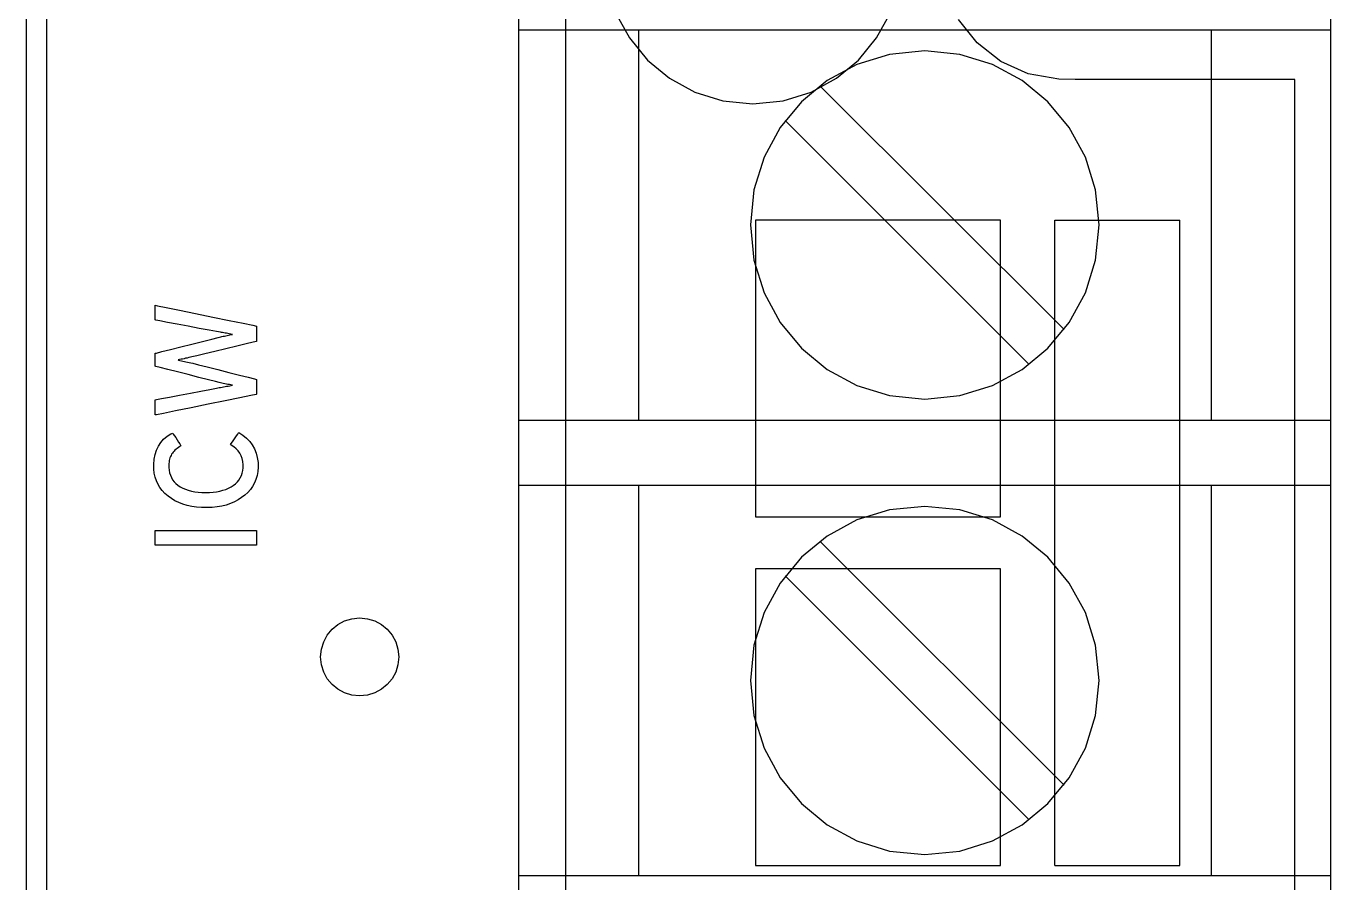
# Model space of a CAD drawing. Extents: x 1 to 47.7, y 0.2 to 33.5.
# Drawn here: x 34.671 to 35.924, y 5.007 to 5.83 of the extents above; entities that cross this region are included whole.
import ezdxf

# ---------------------------------------------------------------- set-up
doc = ezdxf.new("R2010")
doc.units = 0
doc.header["$MEASUREMENT"] = 0
for name, color, linetype in [('1_1__SCREW_TERMINAL_BLOCK_', 7, 'CONTINUOUS'), ('1_2__SCREW_TERMINAL_BLOCK_', 7, 'CONTINUOUS'), ('1_3__CONNECTORIZED_RELAY__', 7, 'CONTINUOUS'), ('1_4__CONNECTORIZED_RELAY__', 7, 'CONTINUOUS')]:
    doc.layers.add(name, color=color, linetype=linetype)

msp = doc.modelspace()

# ---------------------------------------------------------------- linework, layer by layer
at = {"layer": '1_1__SCREW_TERMINAL_BLOCK_'}
for points in [[(34.6712, 8.2547), (34.6712, 7.9261), (34.6712, 7.7628), (34.6712, 7.6004), (34.6712, 7.439), (34.6712, 7.2786), (34.6712, 7.1194), (34.6712, 6.9615), (34.6712, 6.805), (34.6712, 6.6499), (34.6712, 6.4964), (34.6712, 6.3446), (34.6712, 6.1945), (34.6712, 6.0463), (34.6712, 5.9002), (34.6712, 5.7561), (34.6712, 5.6142), (34.6712, 5.4746), (34.6712, 5.3374), (34.6712, 5.2027), (34.6712, 5.0707), (34.6712, 4.9413)], [(34.6912, 4.9199), (34.6912, 5.0342), (34.6912, 5.1512), (34.6912, 5.2709), (34.6912, 5.3932), (34.6912, 5.518), (34.6912, 5.6452), (34.6912, 5.7748), (34.6912, 5.9065), (34.6912, 6.0403), (34.6912, 6.1761), (34.6912, 6.3139), (34.6912, 6.4534), (34.6912, 6.5947), (34.6912, 6.7376), (34.6912, 6.8821), (34.6912, 7.0279), (34.6912, 7.1752), (34.6912, 7.3236), (34.6912, 7.4732), (34.6912, 7.6239), (34.6912, 7.7755), (34.6912, 7.9279), (34.6912, 8.0812)], [(35.1441, 5.8396), (35.1441, 5.7991), (35.1441, 5.7478), (35.1441, 5.6865), (35.1441, 5.616), (35.1441, 5.5372), (35.1441, 5.4507), (35.1441, 5.3576), (35.1441, 5.2584), (35.1441, 5.1541), (35.1441, 4.9334)], [(35.9241, 4.9334), (35.9241, 5.1541), (35.9241, 5.2584), (35.9241, 5.3576), (35.9241, 5.4507), (35.9241, 5.5372), (35.9241, 5.616), (35.9241, 5.6865), (35.9241, 5.7478), (35.9241, 5.7991), (35.9241, 5.8396)], [(35.1441, 5.826), (35.9241, 5.826)], [(35.2592, 5.826), (35.2592, 5.451)], [(35.809, 5.826), (35.809, 5.451)], [(35.4335, 5.7724), (35.6678, 5.5382)], [(35.4001, 5.739), (35.6344, 5.5047)], [(35.1441, 5.451), (35.9241, 5.451)], [(35.1441, 5.3886), (35.9241, 5.3886)], [(35.2592, 5.3886), (35.2592, 5.0136)], [(35.809, 5.3886), (35.809, 5.0136)], [(34.8925, 5.3309), (34.7953, 5.3309), (34.7953, 5.345), (34.8925, 5.345), (34.8925, 5.3309)], [(35.4335, 5.3349), (35.6678, 5.1006)], [(35.4001, 5.3015), (35.6344, 5.0672)], [(35.1441, 5.0136), (35.9241, 5.0136)]]:
    msp.add_lwpolyline(points, dxfattribs=at)
for points in [[(35.5341, 5.8058), (35.5004, 5.8024), (35.469, 5.7927), (35.4405, 5.7773), (35.4158, 5.7568), (35.3953, 5.7321), (35.3798, 5.7037), (35.3701, 5.6723), (35.3667, 5.6386), (35.3701, 5.6048), (35.3798, 5.5734), (35.3953, 5.545), (35.4158, 5.5203), (35.4405, 5.4998), (35.469, 5.4844), (35.5004, 5.4747), (35.5341, 5.4713), (35.5678, 5.4747), (35.5992, 5.4844), (35.6277, 5.4998), (35.6524, 5.5203), (35.6729, 5.545), (35.6883, 5.5734), (35.6981, 5.6048), (35.7015, 5.6386), (35.6981, 5.6723), (35.6883, 5.7037), (35.6729, 5.7321), (35.6524, 5.7568), (35.6277, 5.7773), (35.5992, 5.7927), (35.5678, 5.8024)], [(34.8925, 5.5415), (34.8925, 5.541), (34.8925, 5.5396), (34.8925, 5.5376), (34.8925, 5.5352), (34.8925, 5.5327), (34.8925, 5.5303), (34.8925, 5.5284), (34.8925, 5.5272), (34.8924, 5.5268), (34.8893, 5.526), (34.8826, 5.5244), (34.8735, 5.5222), (34.8631, 5.5197), (34.8525, 5.5172), (34.8428, 5.5148), (34.8351, 5.513), (34.8305, 5.5119), (34.829, 5.5115), (34.8274, 5.5112), (34.8259, 5.5108), (34.8243, 5.5105), (34.8229, 5.5101), (34.8214, 5.5098), (34.82, 5.5096), (34.8186, 5.5093), (34.8173, 5.509), (34.8177, 5.5088), (34.819, 5.5085), (34.8204, 5.5082), (34.8218, 5.5079), (34.8232, 5.5076), (34.8247, 5.5072), (34.8263, 5.5069), (34.8278, 5.5066), (34.8295, 5.5062), (34.8313, 5.5057), (34.8368, 5.5043), (34.8452, 5.5022), (34.8552, 5.4997), (34.8659, 5.497), (34.8761, 5.4944), (34.8846, 5.4923), (34.8905, 5.4908), (34.8925, 5.4903), (34.8925, 5.4897), (34.8925, 5.4883), (34.8925, 5.4862), (34.8925, 5.4839), (34.8925, 5.4814), (34.8925, 5.4792), (34.8925, 5.4773), (34.8925, 5.4761), (34.8922, 5.4758), (34.8871, 5.4747), (34.8765, 5.4726), (34.8623, 5.4697), (34.8461, 5.4664), (34.8297, 5.463), (34.8148, 5.46), (34.8031, 5.4576), (34.7963, 5.4562), (34.7953, 5.4562), (34.7953, 5.4571), (34.7953, 5.4589), (34.7953, 5.4611), (34.7953, 5.4636), (34.7953, 5.466), (34.7953, 5.4682), (34.7953, 5.4698), (34.7953, 5.4707), (34.7964, 5.4709), (34.8012, 5.4719), (34.809, 5.4733), (34.8186, 5.4752), (34.8291, 5.4771), (34.8391, 5.4791), (34.8478, 5.4807), (34.8541, 5.4819), (34.8567, 5.4824), (34.858, 5.4826), (34.8594, 5.4829), (34.8608, 5.4832), (34.8623, 5.4834), (34.8637, 5.4837), (34.8652, 5.4839), (34.8667, 5.4841), (34.8681, 5.4844), (34.8693, 5.4846), (34.8679, 5.4849), (34.8664, 5.4852), (34.8649, 5.4855), (34.8635, 5.4858), (34.8621, 5.4861), (34.8606, 5.4864), (34.8592, 5.4867), (34.8578, 5.487), (34.8566, 5.4873), (34.8531, 5.4882), (34.8463, 5.4899), (34.8372, 5.4922), (34.8269, 5.4948), (34.8166, 5.4974), (34.8072, 5.4998), (34.7999, 5.5017), (34.7958, 5.5027), (34.7953, 5.503), (34.7953, 5.5038), (34.7953, 5.5053), (34.7953, 5.5072), (34.7953, 5.5093), (34.7953, 5.5114), (34.7953, 5.5132), (34.7953, 5.5146), (34.7953, 5.5153), (34.7966, 5.5156), (34.8017, 5.5169), (34.8098, 5.5189), (34.8198, 5.5214), (34.8304, 5.5241), (34.8407, 5.5267), (34.8495, 5.5289), (34.8557, 5.5305), (34.8582, 5.5311), (34.8593, 5.5314), (34.8605, 5.5317), (34.8617, 5.5319), (34.863, 5.5322), (34.8643, 5.5325), (34.8656, 5.5327), (34.8669, 5.533), (34.8683, 5.5333), (34.8693, 5.5335), (34.8678, 5.5338), (34.8663, 5.5341), (34.865, 5.5343), (34.8636, 5.5346), (34.8623, 5.5348), (34.8611, 5.535), (34.8599, 5.5352), (34.8588, 5.5353), (34.8578, 5.5355), (34.854, 5.5362), (34.8469, 5.5375), (34.8375, 5.5393), (34.827, 5.5413), (34.8164, 5.5433), (34.807, 5.545), (34.7997, 5.5464), (34.7957, 5.5471), (34.7953, 5.5474), (34.7953, 5.5484), (34.7953, 5.5502), (34.7953, 5.5524), (34.7953, 5.5548), (34.7953, 5.5571), (34.7953, 5.5592), (34.7953, 5.5607), (34.7953, 5.5614), (34.7975, 5.561), (34.8058, 5.5593), (34.8185, 5.5567), (34.8339, 5.5535), (34.8504, 5.5501), (34.8663, 5.5469), (34.8797, 5.5442), (34.889, 5.5422)], [(34.8755, 5.4393), (34.8794, 5.4367), (34.8829, 5.4339), (34.8859, 5.4307), (34.8884, 5.4273), (34.8905, 5.4235), (34.8921, 5.4195), (34.8932, 5.4151), (34.8939, 5.4105), (34.894, 5.4058), (34.8937, 5.4017), (34.893, 5.3978), (34.8919, 5.3942), (34.8905, 5.3908), (34.8887, 5.3875), (34.8866, 5.3845), (34.8841, 5.3817), (34.8813, 5.3791), (34.8782, 5.3767), (34.8749, 5.3745), (34.8713, 5.3726), (34.8675, 5.371), (34.8634, 5.3696), (34.8592, 5.3686), (34.8546, 5.3678), (34.8499, 5.3673), (34.8449, 5.3671), (34.8398, 5.3672), (34.835, 5.3676), (34.8303, 5.3682), (34.8259, 5.3692), (34.8218, 5.3704), (34.8179, 5.3719), (34.8142, 5.3737), (34.8107, 5.3758), (34.8075, 5.3781), (34.8045, 5.3806), (34.802, 5.3834), (34.7997, 5.3863), (34.7979, 5.3894), (34.7963, 5.3928), (34.7952, 5.3963), (34.7943, 5.4001), (34.7939, 5.4041), (34.7938, 5.4086), (34.7942, 5.4135), (34.7951, 5.4181), (34.7965, 5.4223), (34.7983, 5.4261), (34.8006, 5.4296), (34.8033, 5.4328), (34.8066, 5.4356), (34.8103, 5.438), (34.812, 5.4387), (34.8126, 5.4378), (34.8136, 5.4362), (34.8149, 5.4343), (34.8162, 5.4321), (34.8176, 5.4301), (34.8187, 5.4283), (34.8196, 5.427), (34.8199, 5.4264), (34.8188, 5.4257), (34.8175, 5.4249), (34.8164, 5.424), (34.8153, 5.4231), (34.8142, 5.4222), (34.8133, 5.4213), (34.8124, 5.4204), (34.8117, 5.4194), (34.811, 5.4184), (34.8104, 5.4173), (34.8099, 5.4162), (34.8094, 5.4149), (34.809, 5.4136), (34.8087, 5.4123), (34.8085, 5.4109), (34.8084, 5.4094), (34.8083, 5.4078), (34.8083, 5.4057), (34.8085, 5.4031), (34.809, 5.4005), (34.8098, 5.3981), (34.8107, 5.3959), (34.8119, 5.3939), (34.8134, 5.392), (34.8151, 5.3902), (34.817, 5.3886), (34.8192, 5.3872), (34.8216, 5.3859), (34.8242, 5.3847), (34.827, 5.3838), (34.8299, 5.383), (34.8331, 5.3824), (34.8364, 5.3819), (34.8399, 5.3816), (34.8436, 5.3816), (34.8473, 5.3816), (34.8508, 5.3819), (34.8541, 5.3823), (34.8573, 5.3829), (34.8602, 5.3837), (34.863, 5.3846), (34.8656, 5.3857), (34.868, 5.387), (34.8702, 5.3884), (34.8723, 5.39), (34.8741, 5.3917), (34.8756, 5.3936), (34.8769, 5.3956), (34.8779, 5.3978), (34.8787, 5.4002), (34.8792, 5.4027), (34.8795, 5.4054), (34.8795, 5.4083), (34.8792, 5.4114), (34.8786, 5.4142), (34.8776, 5.4169), (34.8764, 5.4193), (34.8748, 5.4216), (34.8729, 5.4237), (34.8707, 5.4255), (34.8681, 5.4272), (34.8676, 5.4278), (34.8682, 5.4288), (34.8693, 5.4303), (34.8706, 5.4322), (34.8719, 5.4342), (34.8733, 5.4361), (34.8744, 5.4377), (34.8752, 5.4389)], [(35.5341, 5.3683), (35.5004, 5.3649), (35.469, 5.3552), (35.4405, 5.3398), (35.4158, 5.3194), (35.3953, 5.2946), (35.3798, 5.2662), (35.3701, 5.2348), (35.3667, 5.201), (35.3701, 5.1674), (35.3798, 5.136), (35.3953, 5.1076), (35.4158, 5.0828), (35.4405, 5.0624), (35.469, 5.0469), (35.5004, 5.0372), (35.5341, 5.0338), (35.5678, 5.0372), (35.5992, 5.0469), (35.6277, 5.0624), (35.6524, 5.0828), (35.6729, 5.1076), (35.6883, 5.136), (35.6981, 5.1674), (35.7015, 5.201), (35.6981, 5.2348), (35.6883, 5.2662), (35.6729, 5.2946), (35.6524, 5.3194), (35.6277, 5.3398), (35.5992, 5.3552), (35.5678, 5.3649)], [(34.9915, 5.2612), (34.9991, 5.2604), (35.0061, 5.2582), (35.0125, 5.2548), (35.018, 5.2502), (35.0226, 5.2447), (35.0261, 5.2383), (35.0283, 5.2312), (35.029, 5.2237), (35.0283, 5.2161), (35.0261, 5.2091), (35.0226, 5.2027), (35.018, 5.1972), (35.0125, 5.1926), (35.0061, 5.1891), (34.9991, 5.1869), (34.9915, 5.1862), (34.984, 5.1869), (34.9769, 5.1891), (34.9706, 5.1926), (34.965, 5.1972), (34.9604, 5.2027), (34.957, 5.2091), (34.9548, 5.2161), (34.954, 5.2237), (34.9548, 5.2312), (34.957, 5.2383), (34.9604, 5.2447), (34.965, 5.2502), (34.9706, 5.2548), (34.9769, 5.2582), (34.984, 5.2604)]]:
    msp.add_lwpolyline(points, close=True, dxfattribs=at)
at = {"layer": '1_2__SCREW_TERMINAL_BLOCK_'}
for points in [[(34.6712, 8.2547), (34.6712, 7.9261), (34.6712, 7.7628), (34.6712, 7.6004), (34.6712, 7.439), (34.6712, 7.2786), (34.6712, 7.1194), (34.6712, 6.9615), (34.6712, 6.805), (34.6712, 6.6499), (34.6712, 6.4964), (34.6712, 6.3446), (34.6712, 6.1945), (34.6712, 6.0463), (34.6712, 5.9002), (34.6712, 5.7561), (34.6712, 5.6142), (34.6712, 5.4746), (34.6712, 5.3374), (34.6712, 5.2027), (34.6712, 5.0707), (34.6712, 4.9413)], [(34.6912, 4.9199), (34.6912, 5.0342), (34.6912, 5.1512), (34.6912, 5.2709), (34.6912, 5.3932), (34.6912, 5.518), (34.6912, 5.6452), (34.6912, 5.7748), (34.6912, 5.9065), (34.6912, 6.0403), (34.6912, 6.1761), (34.6912, 6.3139), (34.6912, 6.4534), (34.6912, 6.5947), (34.6912, 6.7376), (34.6912, 6.8821), (34.6912, 7.0279), (34.6912, 7.1752), (34.6912, 7.3236), (34.6912, 7.4732), (34.6912, 7.6239), (34.6912, 7.7755), (34.6912, 7.9279), (34.6912, 8.0812)], [(35.1441, 5.8396), (35.1441, 5.7991), (35.1441, 5.7478), (35.1441, 5.6865), (35.1441, 5.616), (35.1441, 5.5372), (35.1441, 5.4507), (35.1441, 5.3576), (35.1441, 5.2584), (35.1441, 5.1541), (35.1441, 4.9334)], [(35.9241, 4.9334), (35.9241, 5.1541), (35.9241, 5.2584), (35.9241, 5.3576), (35.9241, 5.4507), (35.9241, 5.5372), (35.9241, 5.616), (35.9241, 5.6865), (35.9241, 5.7478), (35.9241, 5.7991), (35.9241, 5.8396)], [(35.1441, 5.826), (35.9241, 5.826)], [(35.2592, 5.826), (35.2592, 5.451)], [(35.809, 5.826), (35.809, 5.451)], [(35.4335, 5.7724), (35.6678, 5.5382)], [(35.4001, 5.739), (35.6344, 5.5047)], [(35.1441, 5.451), (35.9241, 5.451)], [(35.1441, 5.3886), (35.9241, 5.3886)], [(35.2592, 5.3886), (35.2592, 5.0136)], [(35.809, 5.3886), (35.809, 5.0136)], [(34.8925, 5.3309), (34.7953, 5.3309), (34.7953, 5.345), (34.8925, 5.345), (34.8925, 5.3309)], [(35.4335, 5.3349), (35.6678, 5.1006)], [(35.4001, 5.3015), (35.6344, 5.0672)], [(35.1441, 5.0136), (35.9241, 5.0136)]]:
    msp.add_lwpolyline(points, dxfattribs=at)
for points in [[(35.5341, 5.8058), (35.5004, 5.8024), (35.469, 5.7927), (35.4405, 5.7773), (35.4158, 5.7568), (35.3953, 5.7321), (35.3798, 5.7037), (35.3701, 5.6723), (35.3667, 5.6386), (35.3701, 5.6048), (35.3798, 5.5734), (35.3953, 5.545), (35.4158, 5.5203), (35.4405, 5.4998), (35.469, 5.4844), (35.5004, 5.4747), (35.5341, 5.4713), (35.5678, 5.4747), (35.5992, 5.4844), (35.6277, 5.4998), (35.6524, 5.5203), (35.6729, 5.545), (35.6883, 5.5734), (35.6981, 5.6048), (35.7015, 5.6386), (35.6981, 5.6723), (35.6883, 5.7037), (35.6729, 5.7321), (35.6524, 5.7568), (35.6277, 5.7773), (35.5992, 5.7927), (35.5678, 5.8024)], [(34.8925, 5.5415), (34.8925, 5.541), (34.8925, 5.5396), (34.8925, 5.5376), (34.8925, 5.5352), (34.8925, 5.5327), (34.8925, 5.5303), (34.8925, 5.5284), (34.8925, 5.5272), (34.8924, 5.5268), (34.8893, 5.526), (34.8826, 5.5244), (34.8735, 5.5222), (34.8631, 5.5197), (34.8525, 5.5172), (34.8428, 5.5148), (34.8351, 5.513), (34.8305, 5.5119), (34.829, 5.5115), (34.8274, 5.5112), (34.8259, 5.5108), (34.8243, 5.5105), (34.8229, 5.5101), (34.8214, 5.5098), (34.82, 5.5096), (34.8186, 5.5093), (34.8173, 5.509), (34.8177, 5.5088), (34.819, 5.5085), (34.8204, 5.5082), (34.8218, 5.5079), (34.8232, 5.5076), (34.8247, 5.5072), (34.8263, 5.5069), (34.8278, 5.5066), (34.8295, 5.5062), (34.8313, 5.5057), (34.8368, 5.5043), (34.8452, 5.5022), (34.8552, 5.4997), (34.8659, 5.497), (34.8761, 5.4944), (34.8846, 5.4923), (34.8905, 5.4908), (34.8925, 5.4903), (34.8925, 5.4897), (34.8925, 5.4883), (34.8925, 5.4862), (34.8925, 5.4839), (34.8925, 5.4814), (34.8925, 5.4792), (34.8925, 5.4773), (34.8925, 5.4761), (34.8922, 5.4758), (34.8871, 5.4747), (34.8765, 5.4726), (34.8623, 5.4697), (34.8461, 5.4664), (34.8297, 5.463), (34.8148, 5.46), (34.8031, 5.4576), (34.7963, 5.4562), (34.7953, 5.4562), (34.7953, 5.4571), (34.7953, 5.4589), (34.7953, 5.4611), (34.7953, 5.4636), (34.7953, 5.466), (34.7953, 5.4682), (34.7953, 5.4698), (34.7953, 5.4707), (34.7964, 5.4709), (34.8012, 5.4719), (34.809, 5.4733), (34.8186, 5.4752), (34.8291, 5.4771), (34.8391, 5.4791), (34.8478, 5.4807), (34.8541, 5.4819), (34.8567, 5.4824), (34.858, 5.4826), (34.8594, 5.4829), (34.8608, 5.4832), (34.8623, 5.4834), (34.8637, 5.4837), (34.8652, 5.4839), (34.8667, 5.4841), (34.8681, 5.4844), (34.8693, 5.4846), (34.8679, 5.4849), (34.8664, 5.4852), (34.8649, 5.4855), (34.8635, 5.4858), (34.8621, 5.4861), (34.8606, 5.4864), (34.8592, 5.4867), (34.8578, 5.487), (34.8566, 5.4873), (34.8531, 5.4882), (34.8463, 5.4899), (34.8372, 5.4922), (34.8269, 5.4948), (34.8166, 5.4974), (34.8072, 5.4998), (34.7999, 5.5017), (34.7958, 5.5027), (34.7953, 5.503), (34.7953, 5.5038), (34.7953, 5.5053), (34.7953, 5.5072), (34.7953, 5.5093), (34.7953, 5.5114), (34.7953, 5.5132), (34.7953, 5.5146), (34.7953, 5.5153), (34.7966, 5.5156), (34.8017, 5.5169), (34.8098, 5.5189), (34.8198, 5.5214), (34.8304, 5.5241), (34.8407, 5.5267), (34.8495, 5.5289), (34.8557, 5.5305), (34.8582, 5.5311), (34.8593, 5.5314), (34.8605, 5.5317), (34.8617, 5.5319), (34.863, 5.5322), (34.8643, 5.5325), (34.8656, 5.5327), (34.8669, 5.533), (34.8683, 5.5333), (34.8693, 5.5335), (34.8678, 5.5338), (34.8663, 5.5341), (34.865, 5.5343), (34.8636, 5.5346), (34.8623, 5.5348), (34.8611, 5.535), (34.8599, 5.5352), (34.8588, 5.5353), (34.8578, 5.5355), (34.854, 5.5362), (34.8469, 5.5375), (34.8375, 5.5393), (34.827, 5.5413), (34.8164, 5.5433), (34.807, 5.545), (34.7997, 5.5464), (34.7957, 5.5471), (34.7953, 5.5474), (34.7953, 5.5484), (34.7953, 5.5502), (34.7953, 5.5524), (34.7953, 5.5548), (34.7953, 5.5571), (34.7953, 5.5592), (34.7953, 5.5607), (34.7953, 5.5614), (34.7975, 5.561), (34.8058, 5.5593), (34.8185, 5.5567), (34.8339, 5.5535), (34.8504, 5.5501), (34.8663, 5.5469), (34.8797, 5.5442), (34.889, 5.5422)], [(34.8755, 5.4393), (34.8794, 5.4367), (34.8829, 5.4339), (34.8859, 5.4307), (34.8884, 5.4273), (34.8905, 5.4235), (34.8921, 5.4195), (34.8932, 5.4151), (34.8939, 5.4105), (34.894, 5.4058), (34.8937, 5.4017), (34.893, 5.3978), (34.8919, 5.3942), (34.8905, 5.3908), (34.8887, 5.3875), (34.8866, 5.3845), (34.8841, 5.3817), (34.8813, 5.3791), (34.8782, 5.3767), (34.8749, 5.3745), (34.8713, 5.3726), (34.8675, 5.371), (34.8634, 5.3696), (34.8592, 5.3686), (34.8546, 5.3678), (34.8499, 5.3673), (34.8449, 5.3671), (34.8398, 5.3672), (34.835, 5.3676), (34.8303, 5.3682), (34.8259, 5.3692), (34.8218, 5.3704), (34.8179, 5.3719), (34.8142, 5.3737), (34.8107, 5.3758), (34.8075, 5.3781), (34.8045, 5.3806), (34.802, 5.3834), (34.7997, 5.3863), (34.7979, 5.3894), (34.7963, 5.3928), (34.7952, 5.3963), (34.7943, 5.4001), (34.7939, 5.4041), (34.7938, 5.4086), (34.7942, 5.4135), (34.7951, 5.4181), (34.7965, 5.4223), (34.7983, 5.4261), (34.8006, 5.4296), (34.8033, 5.4328), (34.8066, 5.4356), (34.8103, 5.438), (34.812, 5.4387), (34.8126, 5.4378), (34.8136, 5.4362), (34.8149, 5.4343), (34.8162, 5.4321), (34.8176, 5.4301), (34.8187, 5.4283), (34.8196, 5.427), (34.8199, 5.4264), (34.8188, 5.4257), (34.8175, 5.4249), (34.8164, 5.424), (34.8153, 5.4231), (34.8142, 5.4222), (34.8133, 5.4213), (34.8124, 5.4204), (34.8117, 5.4194), (34.811, 5.4184), (34.8104, 5.4173), (34.8099, 5.4162), (34.8094, 5.4149), (34.809, 5.4136), (34.8087, 5.4123), (34.8085, 5.4109), (34.8084, 5.4094), (34.8083, 5.4078), (34.8083, 5.4057), (34.8085, 5.4031), (34.809, 5.4005), (34.8098, 5.3981), (34.8107, 5.3959), (34.8119, 5.3939), (34.8134, 5.392), (34.8151, 5.3902), (34.817, 5.3886), (34.8192, 5.3872), (34.8216, 5.3859), (34.8242, 5.3847), (34.827, 5.3838), (34.8299, 5.383), (34.8331, 5.3824), (34.8364, 5.3819), (34.8399, 5.3816), (34.8436, 5.3816), (34.8473, 5.3816), (34.8508, 5.3819), (34.8541, 5.3823), (34.8573, 5.3829), (34.8602, 5.3837), (34.863, 5.3846), (34.8656, 5.3857), (34.868, 5.387), (34.8702, 5.3884), (34.8723, 5.39), (34.8741, 5.3917), (34.8756, 5.3936), (34.8769, 5.3956), (34.8779, 5.3978), (34.8787, 5.4002), (34.8792, 5.4027), (34.8795, 5.4054), (34.8795, 5.4083), (34.8792, 5.4114), (34.8786, 5.4142), (34.8776, 5.4169), (34.8764, 5.4193), (34.8748, 5.4216), (34.8729, 5.4237), (34.8707, 5.4255), (34.8681, 5.4272), (34.8676, 5.4278), (34.8682, 5.4288), (34.8693, 5.4303), (34.8706, 5.4322), (34.8719, 5.4342), (34.8733, 5.4361), (34.8744, 5.4377), (34.8752, 5.4389)], [(35.5341, 5.3683), (35.5004, 5.3649), (35.469, 5.3552), (35.4405, 5.3398), (35.4158, 5.3194), (35.3953, 5.2946), (35.3798, 5.2662), (35.3701, 5.2348), (35.3667, 5.201), (35.3701, 5.1674), (35.3798, 5.136), (35.3953, 5.1076), (35.4158, 5.0828), (35.4405, 5.0624), (35.469, 5.0469), (35.5004, 5.0372), (35.5341, 5.0338), (35.5678, 5.0372), (35.5992, 5.0469), (35.6277, 5.0624), (35.6524, 5.0828), (35.6729, 5.1076), (35.6883, 5.136), (35.6981, 5.1674), (35.7015, 5.201), (35.6981, 5.2348), (35.6883, 5.2662), (35.6729, 5.2946), (35.6524, 5.3194), (35.6277, 5.3398), (35.5992, 5.3552), (35.5678, 5.3649)], [(34.9915, 5.2612), (34.9991, 5.2604), (35.0061, 5.2582), (35.0125, 5.2548), (35.018, 5.2502), (35.0226, 5.2447), (35.0261, 5.2383), (35.0283, 5.2312), (35.029, 5.2237), (35.0283, 5.2161), (35.0261, 5.2091), (35.0226, 5.2027), (35.018, 5.1972), (35.0125, 5.1926), (35.0061, 5.1891), (34.9991, 5.1869), (34.9915, 5.1862), (34.984, 5.1869), (34.9769, 5.1891), (34.9706, 5.1926), (34.965, 5.1972), (34.9604, 5.2027), (34.957, 5.2091), (34.9548, 5.2161), (34.954, 5.2237), (34.9548, 5.2312), (34.957, 5.2383), (34.9604, 5.2447), (34.965, 5.2502), (34.9706, 5.2548), (34.9769, 5.2582), (34.984, 5.2604)]]:
    msp.add_lwpolyline(points, close=True, dxfattribs=at)
at = {"layer": '1_3__CONNECTORIZED_RELAY__'}
for points in [[(34.6712, 8.2181), (34.6712, 7.8897), (34.6712, 7.7267), (34.6712, 7.5645), (34.6712, 7.4033), (34.6712, 7.2432), (34.6712, 7.0842), (34.6712, 6.9266), (34.6712, 6.7704), (34.6712, 6.6156), (34.6712, 6.4625), (34.6712, 6.311), (34.6712, 6.1614), (34.6712, 6.0137), (34.6712, 5.868), (34.6712, 5.7244), (34.6712, 5.583), (34.6712, 5.4439), (34.6712, 5.3073), (34.6712, 5.1732), (34.6712, 5.0417), (34.6712, 4.9129)], [(34.6912, 5.0001), (34.6912, 5.0904), (34.6912, 5.1823), (34.6912, 5.2759), (34.6912, 5.3711), (34.6912, 5.4677), (34.6912, 5.5659), (34.6912, 5.6655), (34.6912, 5.7664), (34.6912, 5.8688), (34.6912, 5.9724), (34.6912, 6.0772), (34.6912, 6.1833), (34.6912, 6.2906), (34.6912, 6.3989)], [(35.1892, 5.8533), (35.1892, 5.829), (35.1892, 5.7999), (35.1892, 5.7662), (35.1892, 5.7283), (35.1892, 5.6863), (35.1892, 5.6404), (35.1892, 5.5381), (35.1892, 5.4232), (35.1892, 5.2975), (35.1892, 5.163), (35.1892, 5.0214), (35.1892, 4.7245)], [(35.2373, 5.8425), (35.2505, 5.8182), (35.268, 5.797), (35.2891, 5.7795), (35.3134, 5.7663), (35.3403, 5.758), (35.3691, 5.7551), (35.398, 5.758), (35.4249, 5.7663), (35.4492, 5.7795), (35.4704, 5.797), (35.4879, 5.8182), (35.5011, 5.8425)], [(35.8893, 4.9589), (35.8893, 5.0979), (35.8893, 5.2291), (35.8893, 5.3507), (35.8893, 5.4608), (35.8893, 5.5575), (35.8893, 5.6003), (35.8893, 5.6391), (35.8893, 5.6736), (35.8893, 5.7036), (35.8893, 5.7289), (35.8893, 5.7493), (35.8893, 5.7644), (35.8893, 5.7742), (35.8893, 5.7782), (35.8891, 5.7784), (35.8838, 5.7784), (35.872, 5.7784), (35.8549, 5.7784), (35.8098, 5.7784), (35.7587, 5.7784), (35.7116, 5.7784), (35.6927, 5.7784), (35.6786, 5.7784), (35.6629, 5.7785), (35.6335, 5.7838), (35.607, 5.7957), (35.5844, 5.8135), (35.5666, 5.8361)], [(35.6068, 5.3582), (35.6068, 5.6433), (35.3715, 5.6433), (35.3715, 5.3582), (35.6068, 5.3582)], [(35.6591, 5.0234), (35.6591, 5.6433)], [(35.6591, 5.6433), (35.779, 5.6433)], [(35.779, 5.0234), (35.779, 5.6433)], [(34.8925, 5.3309), (34.7953, 5.3309), (34.7953, 5.345), (34.8925, 5.345), (34.8925, 5.3309)], [(35.6068, 5.0234), (35.6068, 5.3083), (35.3715, 5.3083), (35.3715, 5.0234), (35.6068, 5.0234)], [(35.6591, 5.0234), (35.779, 5.0234)]]:
    msp.add_lwpolyline(points, dxfattribs=at)
for points in [[(34.8925, 5.5415), (34.8925, 5.541), (34.8925, 5.5396), (34.8925, 5.5376), (34.8925, 5.5352), (34.8925, 5.5327), (34.8925, 5.5303), (34.8925, 5.5284), (34.8925, 5.5272), (34.8924, 5.5268), (34.8893, 5.526), (34.8826, 5.5244), (34.8735, 5.5222), (34.8631, 5.5197), (34.8525, 5.5172), (34.8428, 5.5148), (34.8351, 5.513), (34.8305, 5.5119), (34.829, 5.5115), (34.8274, 5.5112), (34.8259, 5.5108), (34.8243, 5.5105), (34.8229, 5.5101), (34.8214, 5.5098), (34.82, 5.5096), (34.8186, 5.5093), (34.8173, 5.509), (34.8177, 5.5088), (34.819, 5.5085), (34.8204, 5.5082), (34.8218, 5.5079), (34.8232, 5.5076), (34.8247, 5.5072), (34.8263, 5.5069), (34.8278, 5.5066), (34.8295, 5.5062), (34.8313, 5.5057), (34.8368, 5.5043), (34.8452, 5.5022), (34.8552, 5.4997), (34.8659, 5.497), (34.8761, 5.4944), (34.8846, 5.4923), (34.8905, 5.4908), (34.8925, 5.4903), (34.8925, 5.4897), (34.8925, 5.4883), (34.8925, 5.4862), (34.8925, 5.4839), (34.8925, 5.4814), (34.8925, 5.4792), (34.8925, 5.4773), (34.8925, 5.4761), (34.8922, 5.4758), (34.8871, 5.4747), (34.8765, 5.4726), (34.8623, 5.4697), (34.8461, 5.4664), (34.8297, 5.463), (34.8148, 5.46), (34.8031, 5.4576), (34.7963, 5.4562), (34.7953, 5.4562), (34.7953, 5.4571), (34.7953, 5.4589), (34.7953, 5.4611), (34.7953, 5.4636), (34.7953, 5.466), (34.7953, 5.4682), (34.7953, 5.4698), (34.7953, 5.4707), (34.7964, 5.4709), (34.8012, 5.4719), (34.809, 5.4733), (34.8186, 5.4752), (34.8291, 5.4771), (34.8391, 5.4791), (34.8478, 5.4807), (34.8541, 5.4819), (34.8567, 5.4824), (34.858, 5.4826), (34.8594, 5.4829), (34.8608, 5.4832), (34.8623, 5.4834), (34.8637, 5.4837), (34.8652, 5.4839), (34.8667, 5.4841), (34.8681, 5.4844), (34.8693, 5.4846), (34.8679, 5.4849), (34.8664, 5.4852), (34.8649, 5.4855), (34.8635, 5.4858), (34.8621, 5.4861), (34.8606, 5.4864), (34.8592, 5.4867), (34.8578, 5.487), (34.8566, 5.4873), (34.8531, 5.4882), (34.8463, 5.4899), (34.8372, 5.4922), (34.8269, 5.4948), (34.8166, 5.4974), (34.8072, 5.4998), (34.7999, 5.5017), (34.7958, 5.5027), (34.7953, 5.503), (34.7953, 5.5038), (34.7953, 5.5053), (34.7953, 5.5072), (34.7953, 5.5093), (34.7953, 5.5114), (34.7953, 5.5132), (34.7953, 5.5146), (34.7953, 5.5153), (34.7966, 5.5156), (34.8017, 5.5169), (34.8098, 5.5189), (34.8198, 5.5214), (34.8304, 5.5241), (34.8407, 5.5267), (34.8495, 5.5289), (34.8557, 5.5305), (34.8582, 5.5311), (34.8593, 5.5314), (34.8605, 5.5317), (34.8617, 5.5319), (34.863, 5.5322), (34.8643, 5.5325), (34.8656, 5.5327), (34.8669, 5.533), (34.8683, 5.5333), (34.8693, 5.5335), (34.8678, 5.5338), (34.8663, 5.5341), (34.865, 5.5343), (34.8636, 5.5346), (34.8623, 5.5348), (34.8611, 5.535), (34.8599, 5.5352), (34.8588, 5.5353), (34.8578, 5.5355), (34.854, 5.5362), (34.8469, 5.5375), (34.8375, 5.5393), (34.827, 5.5413), (34.8164, 5.5433), (34.807, 5.545), (34.7997, 5.5464), (34.7957, 5.5471), (34.7953, 5.5474), (34.7953, 5.5484), (34.7953, 5.5502), (34.7953, 5.5524), (34.7953, 5.5548), (34.7953, 5.5571), (34.7953, 5.5592), (34.7953, 5.5607), (34.7953, 5.5614), (34.7975, 5.561), (34.8058, 5.5593), (34.8185, 5.5567), (34.8339, 5.5535), (34.8504, 5.5501), (34.8663, 5.5469), (34.8797, 5.5442), (34.889, 5.5422)], [(34.8755, 5.4393), (34.8794, 5.4367), (34.8829, 5.4339), (34.8859, 5.4307), (34.8884, 5.4273), (34.8905, 5.4235), (34.8921, 5.4195), (34.8932, 5.4151), (34.8939, 5.4105), (34.894, 5.4058), (34.8937, 5.4017), (34.893, 5.3978), (34.8919, 5.3942), (34.8905, 5.3908), (34.8887, 5.3875), (34.8866, 5.3845), (34.8841, 5.3817), (34.8813, 5.3791), (34.8782, 5.3767), (34.8749, 5.3745), (34.8713, 5.3726), (34.8675, 5.371), (34.8634, 5.3696), (34.8592, 5.3686), (34.8546, 5.3678), (34.8499, 5.3673), (34.8449, 5.3671), (34.8398, 5.3672), (34.835, 5.3676), (34.8303, 5.3682), (34.8259, 5.3692), (34.8218, 5.3704), (34.8179, 5.3719), (34.8142, 5.3737), (34.8107, 5.3758), (34.8075, 5.3781), (34.8045, 5.3806), (34.802, 5.3834), (34.7997, 5.3863), (34.7979, 5.3894), (34.7963, 5.3928), (34.7952, 5.3963), (34.7943, 5.4001), (34.7939, 5.4041), (34.7938, 5.4086), (34.7942, 5.4135), (34.7951, 5.4181), (34.7965, 5.4223), (34.7983, 5.4261), (34.8006, 5.4296), (34.8033, 5.4328), (34.8066, 5.4356), (34.8103, 5.438), (34.812, 5.4387), (34.8126, 5.4378), (34.8136, 5.4362), (34.8149, 5.4343), (34.8162, 5.4321), (34.8176, 5.4301), (34.8187, 5.4283), (34.8196, 5.427), (34.8199, 5.4264), (34.8188, 5.4257), (34.8175, 5.4249), (34.8164, 5.424), (34.8153, 5.4231), (34.8142, 5.4222), (34.8133, 5.4213), (34.8124, 5.4204), (34.8117, 5.4194), (34.811, 5.4184), (34.8104, 5.4173), (34.8099, 5.4162), (34.8094, 5.4149), (34.809, 5.4136), (34.8087, 5.4123), (34.8085, 5.4109), (34.8084, 5.4094), (34.8083, 5.4078), (34.8083, 5.4057), (34.8085, 5.4031), (34.809, 5.4005), (34.8098, 5.3981), (34.8107, 5.3959), (34.8119, 5.3939), (34.8134, 5.392), (34.8151, 5.3902), (34.817, 5.3886), (34.8192, 5.3872), (34.8216, 5.3859), (34.8242, 5.3847), (34.827, 5.3838), (34.8299, 5.383), (34.8331, 5.3824), (34.8364, 5.3819), (34.8399, 5.3816), (34.8436, 5.3816), (34.8473, 5.3816), (34.8508, 5.3819), (34.8541, 5.3823), (34.8573, 5.3829), (34.8602, 5.3837), (34.863, 5.3846), (34.8656, 5.3857), (34.868, 5.387), (34.8702, 5.3884), (34.8723, 5.39), (34.8741, 5.3917), (34.8756, 5.3936), (34.8769, 5.3956), (34.8779, 5.3978), (34.8787, 5.4002), (34.8792, 5.4027), (34.8795, 5.4054), (34.8795, 5.4083), (34.8792, 5.4114), (34.8786, 5.4142), (34.8776, 5.4169), (34.8764, 5.4193), (34.8748, 5.4216), (34.8729, 5.4237), (34.8707, 5.4255), (34.8681, 5.4272), (34.8676, 5.4278), (34.8682, 5.4288), (34.8693, 5.4303), (34.8706, 5.4322), (34.8719, 5.4342), (34.8733, 5.4361), (34.8744, 5.4377), (34.8752, 5.4389)], [(34.9915, 5.2612), (34.9991, 5.2604), (35.0061, 5.2582), (35.0125, 5.2548), (35.018, 5.2502), (35.0226, 5.2447), (35.0261, 5.2383), (35.0283, 5.2312), (35.029, 5.2237), (35.0283, 5.2161), (35.0261, 5.2091), (35.0226, 5.2027), (35.018, 5.1972), (35.0125, 5.1926), (35.0061, 5.1891), (34.9991, 5.1869), (34.9915, 5.1862), (34.984, 5.1869), (34.9769, 5.1891), (34.9706, 5.1926), (34.965, 5.1972), (34.9604, 5.2027), (34.957, 5.2091), (34.9548, 5.2161), (34.954, 5.2237), (34.9548, 5.2312), (34.957, 5.2383), (34.9604, 5.2447), (34.965, 5.2502), (34.9706, 5.2548), (34.9769, 5.2582), (34.984, 5.2604)]]:
    msp.add_lwpolyline(points, close=True, dxfattribs=at)
at = {"layer": '1_4__CONNECTORIZED_RELAY__'}
for points in [[(34.6712, 8.2455), (34.6712, 7.9079), (34.6712, 7.7402), (34.6712, 7.5735), (34.6712, 7.4077), (34.6712, 7.2432), (34.6712, 7.0798), (34.6712, 6.9179), (34.6712, 6.7574), (34.6712, 6.5985), (34.6712, 6.4414), (34.6712, 6.286), (34.6712, 6.1325), (34.6712, 5.9811), (34.6712, 5.8319), (34.6712, 5.6849), (34.6712, 5.5402), (34.6712, 5.3981), (34.6712, 5.2586), (34.6712, 5.1217), (34.6712, 4.9877)], [(34.6912, 4.9651), (34.6912, 5.0241), (34.6912, 5.0839), (34.6912, 5.2056), (34.6912, 5.3301), (34.6912, 5.4573), (34.6912, 5.5871), (34.6912, 5.7194), (34.6912, 5.8541), (34.6912, 5.991), (34.6912, 6.1301), (34.6912, 6.2713), (34.6912, 6.4145), (34.6912, 6.5595), (34.6912, 6.7063), (34.6912, 6.8547), (34.6912, 7.0046), (34.6912, 7.156), (34.6912, 7.3088), (34.6912, 7.4627), (34.6912, 7.6178), (34.6912, 7.7739), (34.6912, 7.9309), (34.6912, 8.2473)], [(35.1892, 5.8533), (35.1892, 5.829), (35.1892, 5.7999), (35.1892, 5.7662), (35.1892, 5.7283), (35.1892, 5.6863), (35.1892, 5.6404), (35.1892, 5.5381), (35.1892, 5.4232), (35.1892, 5.2975), (35.1892, 5.163), (35.1892, 5.0214), (35.1892, 4.7245)], [(35.2373, 5.8425), (35.2505, 5.8182), (35.268, 5.797), (35.2891, 5.7795), (35.3134, 5.7663), (35.3403, 5.758), (35.3691, 5.7551), (35.398, 5.758), (35.4249, 5.7663), (35.4492, 5.7795), (35.4704, 5.797), (35.4879, 5.8182), (35.5011, 5.8425)], [(35.8893, 4.9589), (35.8893, 5.0979), (35.8893, 5.2291), (35.8893, 5.3507), (35.8893, 5.4608), (35.8893, 5.5575), (35.8893, 5.6003), (35.8893, 5.6391), (35.8893, 5.6736), (35.8893, 5.7036), (35.8893, 5.7289), (35.8893, 5.7493), (35.8893, 5.7644), (35.8893, 5.7742), (35.8893, 5.7782), (35.8891, 5.7784), (35.8838, 5.7784), (35.872, 5.7784), (35.8549, 5.7784), (35.8098, 5.7784), (35.7587, 5.7784), (35.7116, 5.7784), (35.6927, 5.7784), (35.6786, 5.7784), (35.6629, 5.7785), (35.6335, 5.7838), (35.607, 5.7957), (35.5844, 5.8135), (35.5666, 5.8361)], [(35.6068, 5.3582), (35.6068, 5.6433), (35.3715, 5.6433), (35.3715, 5.3582), (35.6068, 5.3582)], [(35.6591, 5.0234), (35.6591, 5.6433)], [(35.6591, 5.6433), (35.779, 5.6433)], [(35.779, 5.0234), (35.779, 5.6433)], [(34.8925, 5.3309), (34.7953, 5.3309), (34.7953, 5.345), (34.8925, 5.345), (34.8925, 5.3309)], [(35.6068, 5.0234), (35.6068, 5.3083), (35.3715, 5.3083), (35.3715, 5.0234), (35.6068, 5.0234)], [(35.6591, 5.0234), (35.779, 5.0234)]]:
    msp.add_lwpolyline(points, dxfattribs=at)
for points in [[(34.8925, 5.5415), (34.8925, 5.541), (34.8925, 5.5396), (34.8925, 5.5376), (34.8925, 5.5352), (34.8925, 5.5327), (34.8925, 5.5303), (34.8925, 5.5284), (34.8925, 5.5272), (34.8924, 5.5268), (34.8893, 5.526), (34.8826, 5.5244), (34.8735, 5.5222), (34.8631, 5.5197), (34.8525, 5.5172), (34.8428, 5.5148), (34.8351, 5.513), (34.8305, 5.5119), (34.829, 5.5115), (34.8274, 5.5112), (34.8259, 5.5108), (34.8243, 5.5105), (34.8229, 5.5101), (34.8214, 5.5098), (34.82, 5.5096), (34.8186, 5.5093), (34.8173, 5.509), (34.8177, 5.5088), (34.819, 5.5085), (34.8204, 5.5082), (34.8218, 5.5079), (34.8232, 5.5076), (34.8247, 5.5072), (34.8263, 5.5069), (34.8278, 5.5066), (34.8295, 5.5062), (34.8313, 5.5057), (34.8368, 5.5043), (34.8452, 5.5022), (34.8552, 5.4997), (34.8659, 5.497), (34.8761, 5.4944), (34.8846, 5.4923), (34.8905, 5.4908), (34.8925, 5.4903), (34.8925, 5.4897), (34.8925, 5.4883), (34.8925, 5.4862), (34.8925, 5.4839), (34.8925, 5.4814), (34.8925, 5.4792), (34.8925, 5.4773), (34.8925, 5.4761), (34.8922, 5.4758), (34.8871, 5.4747), (34.8765, 5.4726), (34.8623, 5.4697), (34.8461, 5.4664), (34.8297, 5.463), (34.8148, 5.46), (34.8031, 5.4576), (34.7963, 5.4562), (34.7953, 5.4562), (34.7953, 5.4571), (34.7953, 5.4589), (34.7953, 5.4611), (34.7953, 5.4636), (34.7953, 5.466), (34.7953, 5.4682), (34.7953, 5.4698), (34.7953, 5.4707), (34.7964, 5.4709), (34.8012, 5.4719), (34.809, 5.4733), (34.8186, 5.4752), (34.8291, 5.4771), (34.8391, 5.4791), (34.8478, 5.4807), (34.8541, 5.4819), (34.8567, 5.4824), (34.858, 5.4826), (34.8594, 5.4829), (34.8608, 5.4832), (34.8623, 5.4834), (34.8637, 5.4837), (34.8652, 5.4839), (34.8667, 5.4841), (34.8681, 5.4844), (34.8693, 5.4846), (34.8679, 5.4849), (34.8664, 5.4852), (34.8649, 5.4855), (34.8635, 5.4858), (34.8621, 5.4861), (34.8606, 5.4864), (34.8592, 5.4867), (34.8578, 5.487), (34.8566, 5.4873), (34.8531, 5.4882), (34.8463, 5.4899), (34.8372, 5.4922), (34.8269, 5.4948), (34.8166, 5.4974), (34.8072, 5.4998), (34.7999, 5.5017), (34.7958, 5.5027), (34.7953, 5.503), (34.7953, 5.5038), (34.7953, 5.5053), (34.7953, 5.5072), (34.7953, 5.5093), (34.7953, 5.5114), (34.7953, 5.5132), (34.7953, 5.5146), (34.7953, 5.5153), (34.7966, 5.5156), (34.8017, 5.5169), (34.8098, 5.5189), (34.8198, 5.5214), (34.8304, 5.5241), (34.8407, 5.5267), (34.8495, 5.5289), (34.8557, 5.5305), (34.8582, 5.5311), (34.8593, 5.5314), (34.8605, 5.5317), (34.8617, 5.5319), (34.863, 5.5322), (34.8643, 5.5325), (34.8656, 5.5327), (34.8669, 5.533), (34.8683, 5.5333), (34.8693, 5.5335), (34.8678, 5.5338), (34.8663, 5.5341), (34.865, 5.5343), (34.8636, 5.5346), (34.8623, 5.5348), (34.8611, 5.535), (34.8599, 5.5352), (34.8588, 5.5353), (34.8578, 5.5355), (34.854, 5.5362), (34.8469, 5.5375), (34.8375, 5.5393), (34.827, 5.5413), (34.8164, 5.5433), (34.807, 5.545), (34.7997, 5.5464), (34.7957, 5.5471), (34.7953, 5.5474), (34.7953, 5.5484), (34.7953, 5.5502), (34.7953, 5.5524), (34.7953, 5.5548), (34.7953, 5.5571), (34.7953, 5.5592), (34.7953, 5.5607), (34.7953, 5.5614), (34.7975, 5.561), (34.8058, 5.5593), (34.8185, 5.5567), (34.8339, 5.5535), (34.8504, 5.5501), (34.8663, 5.5469), (34.8797, 5.5442), (34.889, 5.5422)], [(34.8755, 5.4393), (34.8794, 5.4367), (34.8829, 5.4339), (34.8859, 5.4307), (34.8884, 5.4273), (34.8905, 5.4235), (34.8921, 5.4195), (34.8932, 5.4151), (34.8939, 5.4105), (34.894, 5.4058), (34.8937, 5.4017), (34.893, 5.3978), (34.8919, 5.3942), (34.8905, 5.3908), (34.8887, 5.3875), (34.8866, 5.3845), (34.8841, 5.3817), (34.8813, 5.3791), (34.8782, 5.3767), (34.8749, 5.3745), (34.8713, 5.3726), (34.8675, 5.371), (34.8634, 5.3696), (34.8592, 5.3686), (34.8546, 5.3678), (34.8499, 5.3673), (34.8449, 5.3671), (34.8398, 5.3672), (34.835, 5.3676), (34.8303, 5.3682), (34.8259, 5.3692), (34.8218, 5.3704), (34.8179, 5.3719), (34.8142, 5.3737), (34.8107, 5.3758), (34.8075, 5.3781), (34.8045, 5.3806), (34.802, 5.3834), (34.7997, 5.3863), (34.7979, 5.3894), (34.7963, 5.3928), (34.7952, 5.3963), (34.7943, 5.4001), (34.7939, 5.4041), (34.7938, 5.4086), (34.7942, 5.4135), (34.7951, 5.4181), (34.7965, 5.4223), (34.7983, 5.4261), (34.8006, 5.4296), (34.8033, 5.4328), (34.8066, 5.4356), (34.8103, 5.438), (34.812, 5.4387), (34.8126, 5.4378), (34.8136, 5.4362), (34.8149, 5.4343), (34.8162, 5.4321), (34.8176, 5.4301), (34.8187, 5.4283), (34.8196, 5.427), (34.8199, 5.4264), (34.8188, 5.4257), (34.8175, 5.4249), (34.8164, 5.424), (34.8153, 5.4231), (34.8142, 5.4222), (34.8133, 5.4213), (34.8124, 5.4204), (34.8117, 5.4194), (34.811, 5.4184), (34.8104, 5.4173), (34.8099, 5.4162), (34.8094, 5.4149), (34.809, 5.4136), (34.8087, 5.4123), (34.8085, 5.4109), (34.8084, 5.4094), (34.8083, 5.4078), (34.8083, 5.4057), (34.8085, 5.4031), (34.809, 5.4005), (34.8098, 5.3981), (34.8107, 5.3959), (34.8119, 5.3939), (34.8134, 5.392), (34.8151, 5.3902), (34.817, 5.3886), (34.8192, 5.3872), (34.8216, 5.3859), (34.8242, 5.3847), (34.827, 5.3838), (34.8299, 5.383), (34.8331, 5.3824), (34.8364, 5.3819), (34.8399, 5.3816), (34.8436, 5.3816), (34.8473, 5.3816), (34.8508, 5.3819), (34.8541, 5.3823), (34.8573, 5.3829), (34.8602, 5.3837), (34.863, 5.3846), (34.8656, 5.3857), (34.868, 5.387), (34.8702, 5.3884), (34.8723, 5.39), (34.8741, 5.3917), (34.8756, 5.3936), (34.8769, 5.3956), (34.8779, 5.3978), (34.8787, 5.4002), (34.8792, 5.4027), (34.8795, 5.4054), (34.8795, 5.4083), (34.8792, 5.4114), (34.8786, 5.4142), (34.8776, 5.4169), (34.8764, 5.4193), (34.8748, 5.4216), (34.8729, 5.4237), (34.8707, 5.4255), (34.8681, 5.4272), (34.8676, 5.4278), (34.8682, 5.4288), (34.8693, 5.4303), (34.8706, 5.4322), (34.8719, 5.4342), (34.8733, 5.4361), (34.8744, 5.4377), (34.8752, 5.4389)], [(34.9915, 5.2612), (34.9991, 5.2604), (35.0061, 5.2582), (35.0125, 5.2548), (35.018, 5.2502), (35.0226, 5.2447), (35.0261, 5.2383), (35.0283, 5.2312), (35.029, 5.2237), (35.0283, 5.2161), (35.0261, 5.2091), (35.0226, 5.2027), (35.018, 5.1972), (35.0125, 5.1926), (35.0061, 5.1891), (34.9991, 5.1869), (34.9915, 5.1862), (34.984, 5.1869), (34.9769, 5.1891), (34.9706, 5.1926), (34.965, 5.1972), (34.9604, 5.2027), (34.957, 5.2091), (34.9548, 5.2161), (34.954, 5.2237), (34.9548, 5.2312), (34.957, 5.2383), (34.9604, 5.2447), (34.965, 5.2502), (34.9706, 5.2548), (34.9769, 5.2582), (34.984, 5.2604)]]:
    msp.add_lwpolyline(points, close=True, dxfattribs=at)

doc.saveas('drawing.dxf')
